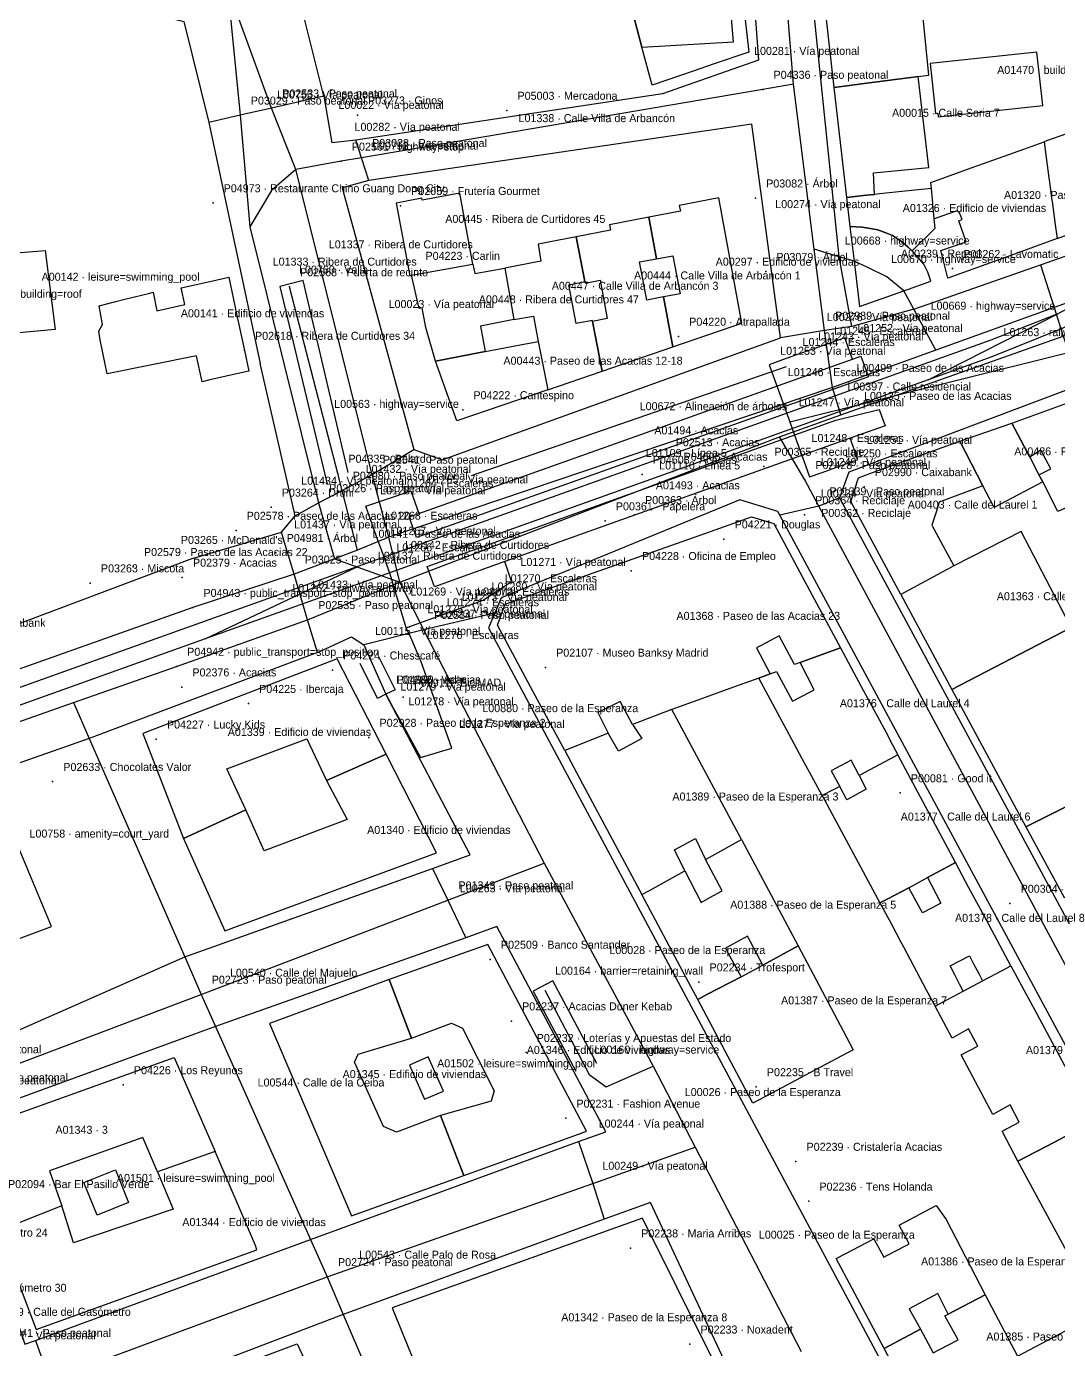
# Model space of a CAD drawing. Header units: metres. Extents: x 436207 to 441321, y 4465685 to 4475088.
# Drawn here: x 439980.8 to 440174.2, y 4472682.3 to 4472930.3 of the extents above; entities that cross this region are included whole.
import ezdxf

# ---------------------------------------------------------------- set-up
doc = ezdxf.new("R2010")
doc.units = ezdxf.units.M
for name, color, linetype, true_color in [('G_A_COM', 7, 'CONTINUOUS', 0xce3b37), ('G_A_EDI', 7, 'CONTINUOUS', 0xa4a4a4), ('G_A_EQU', 7, 'CONTINUOUS', 0x8e5aa4), ('G_A_TRA', 7, 'CONTINUOUS', 0x376b91), ('G_A_VER', 7, 'CONTINUOUS', 0x4d745d), ('G_L_ACC', 7, 'CONTINUOUS', 0xe68241), ('G_L_BAR', 7, 'CONTINUOUS', 0x333333), ('G_L_EQU', 7, 'CONTINUOUS', 0x8e5aa4), ('G_L_TRA', 7, 'CONTINUOUS', 0x376b91), ('G_L_VER', 7, 'CONTINUOUS', 0x4d745d), ('G_L_VIA', 7, 'CONTINUOUS', 0x555555), ('G_P_ACC', 7, 'CONTINUOUS', 0xe68241), ('G_P_BAR', 7, 'CONTINUOUS', 0x333333), ('G_P_COM', 7, 'CONTINUOUS', 0xce3b37), ('G_P_DIR', 7, 'CONTINUOUS', 0x756bb1), ('G_P_EQU', 7, 'CONTINUOUS', 0x8e5aa4), ('G_P_MOB', 7, 'CONTINUOUS', 0x268c9e), ('G_P_PAT', 7, 'CONTINUOUS', 0xa63603), ('G_P_TRA', 7, 'CONTINUOUS', 0x376b91), ('G_P_UMB', 7, 'CONTINUOUS', 0x9e6a39), ('G_P_VER', 7, 'CONTINUOUS', 0x4d745d), ('G_P_VIA', 7, 'CONTINUOUS', 0x555555), ('T_A_EDI', 7, 'CONTINUOUS', 0xa4a4a4), ('T_A_EQU', 7, 'CONTINUOUS', 0x8e5aa4), ('T_A_TRA', 7, 'CONTINUOUS', 0x376b91), ('T_A_VER', 7, 'CONTINUOUS', 0x4d745d), ('T_L_ACC', 7, 'CONTINUOUS', 0xe68241), ('T_L_BAR', 7, 'CONTINUOUS', 0x333333), ('T_L_EQU', 7, 'CONTINUOUS', 0x8e5aa4), ('T_L_TRA', 7, 'CONTINUOUS', 0x376b91), ('T_L_VER', 7, 'CONTINUOUS', 0x4d745d), ('T_L_VIA', 7, 'CONTINUOUS', 0x555555), ('T_P_ACC', 7, 'CONTINUOUS', 0xe68241), ('T_P_BAR', 7, 'CONTINUOUS', 0x333333), ('T_P_COM', 7, 'CONTINUOUS', 0xce3b37), ('T_P_DIR', 7, 'CONTINUOUS', 0x756bb1), ('T_P_EQU', 7, 'CONTINUOUS', 0x8e5aa4), ('T_P_MOB', 7, 'CONTINUOUS', 0x268c9e), ('T_P_PAT', 7, 'CONTINUOUS', 0xa63603), ('T_P_TRA', 7, 'CONTINUOUS', 0x376b91), ('T_P_UMB', 7, 'CONTINUOUS', 0x9e6a39), ('T_P_VER', 7, 'CONTINUOUS', 0x4d745d), ('T_P_VIA', 7, 'CONTINUOUS', 0x555555)]:
    doc.layers.add(name, color=color, linetype=linetype, true_color=true_color)

msp = doc.modelspace()

# ---------------------------------------------------------------- linework, layer by layer
at = {"layer": 'G_A_COM'}
msp.add_lwpolyline([(440109.98, 4472980.36), (440114.09, 4472943.9), (440114.73, 4472938.25), (440116.17, 4472925.53), (440109.49, 4472923.24), (440105.72, 4472921.95), (440103.37, 4472921.15), (440098.02, 4472919.31), (440096.13, 4472926.45), (440095.51, 4472928.79), (440094.23, 4472933.58), (440092.91, 4472938.59), (440091.69, 4472943.23), (440090.31, 4472948.37), (440082.51, 4472977.58), (440102.27, 4472979.58)], close=True, dxfattribs=at)
at = {"layer": 'G_A_EDI'}
for points in [[(440113.3, 4472927.42), (440111.89, 4472943.56), (440111.41, 4472948.97), (440090.31, 4472948.37), (440092.91, 4472938.59), (440096.13, 4472926.45)], [(440129.71, 4472940.09), (440132.08, 4472918.9), (440135.01, 4472919.27), (440137.29, 4472919.56), (440146.52, 4472920.75), (440147.48, 4472920.87), (440147.92, 4472920.92), (440149.92, 4472921.2), (440149.39, 4472926.25), (440148.81, 4472931.91), (440148.5, 4472934.82), (440147.76, 4472941.95), (440145.04, 4472941.73), (440140.97, 4472941.29), (440136.99, 4472940.87), (440132.58, 4472940.4)], [(440150.15, 4472923.36), (440151.16, 4472914.03), (440151.58, 4472914.07), (440151.66, 4472913.39), (440171.25, 4472915.51), (440170.15, 4472925.52)], [(440139.74, 4472898.83), (440139.5, 4472902.88), (440149.92, 4472903.88), (440147.92, 4472920.92), (440147.48, 4472920.87), (440146.52, 4472920.75), (440137.29, 4472919.56), (440135.01, 4472919.27), (440132.08, 4472918.9), (440134.48, 4472898.25), (440138.21, 4472898.67)], [(440173.93, 4472890.58), (440165.24, 4472887.42), (440162.11, 4472886.29), (440153.45, 4472883.14), (440152.71, 4472886.15), (440152.17, 4472888.3), (440156.91, 4472889.95), (440155.53, 4472893.91), (440156.17, 4472894.12), (440155.64, 4472895.41), (440155.23, 4472895.74), (440150.91, 4472894.27), (440150.84, 4472894.99), (440150.73, 4472896.25), (440150.58, 4472897.96), (440150.39, 4472899.98), (440150.34, 4472900.5), (440150.29, 4472901.1), (440152.33, 4472901.84), (440155.93, 4472903.12), (440157.82, 4472903.8), (440159.27, 4472904.33), (440160.99, 4472904.94), (440167.67, 4472907.33), (440169.04, 4472907.83), (440171.48, 4472908.7), (440171.88, 4472905.75), (440172.39, 4472901.93), (440172.56, 4472900.72), (440172.91, 4472898.13), (440172.99, 4472897.52), (440173.12, 4472896.57), (440173.45, 4472894.14), (440173.53, 4472893.56)], [(440134.48, 4472898.25), (440135.11, 4472892.83), (440137.41, 4472892.7), (440138.9, 4472892.47), (440140.34, 4472892.23), (440141.85, 4472891.64), (440143.11, 4472891.16), (440144.76, 4472890.04), (440145.55, 4472889.38), (440146.05, 4472888.96), (440146.75, 4472888.26), (440151.11, 4472892.5), (440150.91, 4472894.27), (440150.84, 4472894.99), (440150.73, 4472896.25), (440150.58, 4472897.96), (440150.39, 4472899.98), (440147.26, 4472899.64), (440140.62, 4472898.92), (440139.74, 4472898.83), (440138.21, 4472898.67)], [(440052.95, 4472883.68), (440064.47, 4472885.79), (440061.98, 4472899.07), (440054.95, 4472897.77), (440054.89, 4472898.11), (440050.1, 4472897.2), (440052.63, 4472883.61)], [(440098.84, 4472886.77), (440101.95, 4472887.34), (440103.28, 4472880.2), (440100.16, 4472879.62), (440101.89, 4472870.28), (440114.85, 4472874.73), (440110.51, 4472898.19), (440103.11, 4472896.75), (440103.38, 4472895.71), (440097.4, 4472894.55)], [(440100.16, 4472879.62), (440097.02, 4472879.05), (440095.7, 4472886.2), (440098.84, 4472886.77), (440097.4, 4472894.55), (440090.03, 4472893.12), (440090.24, 4472892.12), (440083.81, 4472890.9), (440085.43, 4472882.5), (440085.49, 4472882.2), (440088.28, 4472882.74), (440089.64, 4472875.6), (440086.88, 4472875.05), (440088.68, 4472865.73), (440101.89, 4472870.28)], [(440076.7, 4472871.27), (440078.51, 4472862.24), (440088.68, 4472865.73), (440086.88, 4472875.05), (440086.84, 4472875.23), (440083.8, 4472874.63), (440082.43, 4472881.91), (440085.43, 4472882.5), (440083.81, 4472890.9), (440076.66, 4472889.53), (440077.2, 4472886.32), (440070.41, 4472885.04), (440072.13, 4472875.39), (440075.84, 4472876.04)], [(440072.13, 4472875.39), (440065.85, 4472874.16), (440066.76, 4472869.39), (440057.43, 4472867.6), (440055.65, 4472873.87), (440054.95, 4472877.57), (440054.38, 4472877.46), (440052.95, 4472883.68), (440064.47, 4472885.79), (440064.8, 4472883.99), (440070.41, 4472885.04)], [(440018.71, 4472883.31), (440020.17, 4472876.46), (440021.63, 4472869.59), (440022.46, 4472865.74), (440020.44, 4472865.28), (440019.62, 4472865.1), (440014.9, 4472864.02), (440013.7, 4472863.74), (440012.66, 4472868.61), (439995.89, 4472865.21), (439994.6, 4472871.6), (439994.35, 4472873.2), (439995.07, 4472874.43), (439994.4, 4472877.97), (439997.28, 4472878.69), (439999.25, 4472879.2), (440003.92, 4472880.33), (440004.52, 4472880.49), (440005.24, 4472877.03), (440010.46, 4472878.21), (440009.76, 4472881.34), (440015.7, 4472882.65)], [(440057.43, 4472867.6), (440066.76, 4472869.39), (440073.01, 4472870.58), (440076.7, 4472871.27), (440078.51, 4472862.24), (440061.45, 4472856.39)], [(440165.42, 4472855.99), (440175.73, 4472859.7), (440178.39, 4472854.69), (440175.99, 4472853.4), (440177.77, 4472850.04), (440180.17, 4472851.31), (440183.81, 4472844.44), (440180.6, 4472842.68), (440179.73, 4472844.29), (440176.25, 4472842.47), (440177.23, 4472840.82), (440174.07, 4472839.42), (440171.24, 4472844.94), (440170.53, 4472846.29), (440172.77, 4472847.42), (440170.9, 4472850.88), (440168.79, 4472849.58)], [(440155.71, 4472852.62), (440165.42, 4472855.99), (440168.79, 4472849.58), (440170.53, 4472846.29), (440171.24, 4472844.94), (440162.11, 4472840.15), (440160.03, 4472844.25)], [(440155.71, 4472852.62), (440160.03, 4472844.25), (440151.83, 4472841.17), (440151.18, 4472839.09), (440150.45, 4472836.82), (440154.56, 4472829.2), (440144.62, 4472823.87), (440135.25, 4472841.31), (440136.74, 4472845.75), (440139.36, 4472846.71)], [(440081.68, 4472794.6), (440075.27, 4472806.54), (440069.06, 4472818.12), (440070.5, 4472822.03), (440081.72, 4472826.02), (440108.96, 4472835.68), (440116.68, 4472838.42), (440120.87, 4472837.13), (440125.74, 4472828.02), (440128.47, 4472822.92), (440133.32, 4472813.87), (440131.75, 4472813.3), (440125.77, 4472811.08), (440124.7, 4472810.73), (440121.86, 4472816.09), (440118.47, 4472814.29), (440117.59, 4472813.83), (440120.18, 4472808.96), (440118.01, 4472808.19), (440112.62, 4472806.25), (440107.27, 4472804.31), (440101.71, 4472802.3), (440101.56, 4472802.25), (440094.36, 4472799.48), (440092.06, 4472803.78), (440091.07, 4472803.29), (440087.85, 4472801.72), (440089.78, 4472797.85), (440083.1, 4472795.17)], [(440144.62, 4472823.87), (440154.22, 4472806.03), (440176.58, 4472817.69), (440167.2, 4472835.66), (440154.56, 4472829.2)], [(440154.22, 4472806.03), (440168.1, 4472780.31), (440176.96, 4472784.77), (440193.53, 4472793.13), (440186.51, 4472805.79), (440211.44, 4472818.88), (440207.99, 4472825.31), (440204.32, 4472832.15), (440200.64, 4472830.23), (440195.31, 4472827.61), (440186.52, 4472823.05), (440176.58, 4472817.69)], [(440133.32, 4472813.87), (440137.22, 4472806.63), (440137.58, 4472805.95), (440142.18, 4472797.41), (440142.61, 4472796.6), (440144.1, 4472793.83), (440142.57, 4472793), (440136.84, 4472789.9), (440135.35, 4472792.81), (440131.57, 4472790.83), (440133.22, 4472787.88), (440132.08, 4472787.28), (440129.91, 4472786.15), (440128.34, 4472789.06), (440127.91, 4472789.87), (440126.17, 4472793.08), (440123.73, 4472797.59), (440118.01, 4472808.19), (440120.18, 4472808.96), (440121.36, 4472809.42), (440124.32, 4472803.86), (440127.6, 4472805.57), (440128.41, 4472806), (440125.77, 4472811.08), (440131.75, 4472813.3)], [(440037.04, 4472789.01), (440048.22, 4472793.9), (440038.99, 4472811.79), (440002.6, 4472797.78), (440010.22, 4472778.15), (440021.92, 4472783.49), (440018.34, 4472791.19), (440033.33, 4472796.78)], [(440114.77, 4472777.91), (440101.71, 4472802.3), (440101.56, 4472802.25), (440094.36, 4472799.48), (440096.11, 4472796.84), (440091.72, 4472794.5), (440089.78, 4472797.85), (440083.1, 4472795.17), (440081.68, 4472794.6), (440085.02, 4472788.35), (440096.11, 4472767.61), (440097.55, 4472768.4), (440104.14, 4472772.04), (440102.21, 4472775.99), (440106.19, 4472778.14), (440108.05, 4472774.21), (440109.29, 4472774.89)], [(440010.22, 4472778.15), (440017.96, 4472760.84), (440057.63, 4472775.44), (440048.22, 4472793.9), (440037.04, 4472789.01), (440040.88, 4472781.69), (440025.36, 4472775.82), (440021.92, 4472783.49)], [(440129.91, 4472786.15), (440140.74, 4472766.05), (440142.23, 4472766.84), (440146.16, 4472768.89), (440149.62, 4472770.8), (440153.37, 4472772.8), (440154.88, 4472773.61), (440144.1, 4472793.83), (440142.57, 4472793), (440136.84, 4472789.9), (440138.16, 4472787.37), (440134.5, 4472785.36), (440133.22, 4472787.88), (440132.08, 4472787.28)], [(440176.96, 4472784.77), (440168.1, 4472780.31), (440175.23, 4472767.03), (440181.73, 4472770.26), (440184.15, 4472771.46)], [(440106.58, 4472747.97), (440104.84, 4472751.22), (440096.11, 4472767.61), (440097.55, 4472768.4), (440104.14, 4472772.04), (440107.24, 4472766.14), (440108.84, 4472767.04), (440111.14, 4472768.32), (440108.05, 4472774.21), (440109.29, 4472774.89), (440114.77, 4472777.91), (440125.43, 4472757.97), (440118.77, 4472754.4), (440115.92, 4472759.79), (440111.82, 4472757.54), (440112.94, 4472755.47), (440114.71, 4472752.2), (440108.27, 4472748.86)], [(440140.74, 4472766.05), (440142.81, 4472762.17), (440144.59, 4472758.84), (440145.13, 4472757.81), (440149.42, 4472749.78), (440151.05, 4472746.72), (440152.55, 4472747.5), (440156.31, 4472749.5), (440155.63, 4472750.84), (440154.76, 4472752.58), (440153.92, 4472754.28), (440157.51, 4472756.11), (440158.28, 4472754.61), (440159.3, 4472752.71), (440159.96, 4472751.44), (440163.77, 4472753.47), (440165.27, 4472754.25), (440160.68, 4472762.79), (440157.42, 4472768.88), (440154.88, 4472773.61), (440153.37, 4472772.8), (440149.62, 4472770.8), (440150.32, 4472769.49), (440152.17, 4472766.02), (440150.49, 4472765.13), (440148.71, 4472764.18), (440146.84, 4472767.64), (440146.16, 4472768.89), (440142.23, 4472766.84)], [(440062.74, 4472714.96), (440084.27, 4472722.73), (440085.77, 4472723.26), (440067.22, 4472758.22), (440048.77, 4472751.72), (440052.96, 4472740.69), (440060.42, 4472743.5), (440062.5, 4472742.57), (440068.42, 4472730.82), (440067.88, 4472728.87), (440058.4, 4472726.21)], [(440116.91, 4472728.51), (440112.87, 4472736.11), (440106.58, 4472747.97), (440108.27, 4472748.86), (440114.71, 4472752.2), (440118.77, 4472754.4), (440125.43, 4472757.97), (440133.81, 4472742.08), (440135.7, 4472738.5), (440128.43, 4472734.63), (440125.87, 4472733.28), (440121.39, 4472730.89)], [(440165.27, 4472754.25), (440168.55, 4472748.12), (440170.13, 4472745.27), (440176.24, 4472733.83), (440177.8, 4472730.92), (440180.9, 4472725.11), (440179.1, 4472724.17), (440174.1, 4472721.56), (440173.55, 4472721.26), (440170.06, 4472719.45), (440166.58, 4472717.62), (440163.64, 4472723.27), (440166.82, 4472724.98), (440165.12, 4472728.19), (440161.91, 4472726.39), (440155.95, 4472737.6), (440159.05, 4472739.19), (440157.33, 4472742.44), (440154.24, 4472740.72), (440151.05, 4472746.72), (440152.55, 4472747.5), (440156.31, 4472749.5), (440159.96, 4472751.44), (440163.77, 4472753.47)], [(440062.74, 4472714.96), (440058.4, 4472726.21), (440050.12, 4472723.06), (440047.73, 4472724.12), (440042.27, 4472736.21), (440042.96, 4472737.7), (440052.96, 4472740.69), (440048.77, 4472751.72), (440026.35, 4472743.46), (440041.71, 4472707.4)], [(439975.54, 4472704.59), (439968.74, 4472722.83), (440008.49, 4472737.07), (440016.13, 4472719.47), (440005.36, 4472715.61), (440002.63, 4472722.07), (439985.08, 4472715.85), (439987.43, 4472709.25)], [(440180.9, 4472725.11), (440189.92, 4472708.24), (440188.25, 4472707.36), (440184.57, 4472705.41), (440182.54, 4472704.33), (440179.22, 4472702.57), (440175.74, 4472700.73), (440166.58, 4472717.62), (440170.06, 4472719.45), (440173.55, 4472721.26), (440174.1, 4472721.56), (440179.1, 4472724.17)], [(439975.54, 4472704.59), (439982.64, 4472686.12), (440023.98, 4472701.04), (440023.74, 4472701.81), (440016.13, 4472719.47), (440005.36, 4472715.61), (440008.31, 4472708.63), (439989.63, 4472702.34), (439987.43, 4472709.25)], [(440141.53, 4472682.55), (440132.51, 4472699.38), (440134.33, 4472700.33), (440139.57, 4472703.08), (440141.45, 4472699.64), (440142.04, 4472699.94), (440145.65, 4472701.86), (440146.23, 4472702.16), (440144.34, 4472705.65), (440151.26, 4472709.35), (440153.12, 4472706.69), (440160.43, 4472692.59), (440153.51, 4472688.95), (440151.6, 4472692.83), (440146.23, 4472689.98), (440148.32, 4472686.14), (440143.25, 4472683.46)], [(440060.15, 4472663.61), (440109.11, 4472681.09), (440096.21, 4472706.97), (440049.32, 4472690.16)], [(440147.61, 4472671.02), (440141.53, 4472682.55), (440143.25, 4472683.46), (440148.32, 4472686.14), (440150.69, 4472681.7), (440151.91, 4472682.34), (440155.38, 4472684.15), (440152.9, 4472688.68), (440153.51, 4472688.95), (440160.43, 4472692.59), (440166.54, 4472681.09), (440159.13, 4472677.19), (440155.44, 4472675.21), (440154.57, 4472674.75), (440151.11, 4472672.89), (440149.23, 4472671.88)], [(440157.55, 4472652.39), (440147.61, 4472671.02), (440149.23, 4472671.88), (440151.11, 4472672.89), (440154.57, 4472674.75), (440155.44, 4472675.21), (440159.13, 4472677.19), (440166.54, 4472681.09), (440178.96, 4472687.64), (440188.96, 4472668.84), (440174.09, 4472661.05), (440170.98, 4472659.52), (440168.25, 4472658), (440165.36, 4472656.52), (440163.05, 4472655.3), (440159.32, 4472653.32)], [(439998.39, 4472641.59), (439989.29, 4472667.62), (440031.51, 4472683.43), (440043.55, 4472657.73)]]:
    msp.add_lwpolyline(points, close=True, dxfattribs=at)
msp.add_lwpolyline([(440175.67, 4472910.17), (440172.13, 4472908.93), (440171.48, 4472908.7), (440171.88, 4472905.75), (440172.39, 4472901.93), (440172.56, 4472900.72), (440172.91, 4472898.13), (440172.99, 4472897.52), (440173.12, 4472896.57), (440173.45, 4472894.14), (440173.53, 4472893.56), (440173.93, 4472890.58), (440176.82, 4472891.62)], dxfattribs=at)
at = {"layer": 'G_A_EQU'}
msp.add_lwpolyline([(440135.11, 4472892.83), (440135.89, 4472886.3), (440136.89, 4472877.83), (440145.23, 4472880.8), (440150.26, 4472882.61), (440149.68, 4472884.27), (440148.93, 4472885.74), (440146.75, 4472888.26), (440146.05, 4472888.96), (440145.55, 4472889.38), (440144.76, 4472890.04), (440143.11, 4472891.16), (440141.85, 4472891.64), (440140.34, 4472892.23), (440138.9, 4472892.47), (440137.41, 4472892.7)], close=True, dxfattribs=at)
at = {"layer": 'G_A_TRA'}
for points in [[(440052.51, 4472838.41), (440054.33, 4472839.05), (440135.59, 4472867.97), (440137.18, 4472868.55), (440138.57, 4472864.68), (440053.89, 4472834.54)], [(440055.86, 4472829.1), (440132.49, 4472856.54), (440140.6, 4472858.53), (440141.71, 4472855.47), (440135.17, 4472853.13), (440070.41, 4472830.02), (440057.24, 4472825.3)]]:
    msp.add_lwpolyline(points, close=True, dxfattribs=at)
at = {"layer": 'G_A_VER'}
for points in [[(439984.27, 4472888.34), (439986.17, 4472873.54), (439978.71, 4472872.83), (439977.36, 4472887.79)], [(440056.1, 4472737.2), (440052.58, 4472735.66), (440055.41, 4472729.25), (440058.92, 4472730.79)], [(439991.57, 4472713.62), (439997.46, 4472715.99), (439999.92, 4472709.89), (439994.03, 4472707.53)]]:
    msp.add_lwpolyline(points, close=True, dxfattribs=at)
at = {"layer": 'G_L_ACC'}
for points in [[(440132.01, 4472871.2), (440128.32, 4472869.88)], [(440126, 4472869.06), (440122.49, 4472867.81)], [(440120.99, 4472864.15), (440121.96, 4472861.42)], [(440125.04, 4472852.85), (440126.77, 4472848.02)], [(440129.89, 4472846.74), (440134.52, 4472848.39)], [(440048.25, 4472841.71), (440049.75, 4472842.22)], [(440046.71, 4472833.88), (440045.29, 4472837.88)], [(440048.93, 4472827.65), (440047.3, 4472832.21)], [(440066.84, 4472823.09), (440070, 4472825.19)], [(440061.44, 4472821.03), (440065.01, 4472822.28)], [(440055.87, 4472819.07), (440059.23, 4472820.25)], [(440054.77, 4472811.24), (440052.81, 4472815.77)]]:
    msp.add_lwpolyline(points, dxfattribs=at)
at = {"layer": 'G_L_BAR'}
for points in [[(440041.05, 4472846.75), (440032.62, 4472882.69), (440028.27, 4472881.59), (440037.12, 4472844.53)], [(440046.77, 4472812.21), (440049.87, 4472806), (440048.16, 4472805.16), (440046.6, 4472804.39), (440043.33, 4472810.93)], [(440087.68, 4472735.96), (440079.45, 4472751.43), (440075.77, 4472749.48), (440083.74, 4472734.5)]]:
    msp.add_lwpolyline(points, dxfattribs=at)
at = {"layer": 'G_L_EQU'}
msp.add_lwpolyline([(439969.18, 4472755.58), (439985.49, 4472761.65), (439979.22, 4472776.65), (439963.57, 4472770.73), (439969.18, 4472755.58)], dxfattribs=at)
at = {"layer": 'G_L_TRA'}
for points in [[(440232.9, 4472939.23), (440229.42, 4472930.53), (440224.48, 4472920.8), (440219.49, 4472913.15), (440213.49, 4472905.57), (440205.01, 4472896.83), (440197.51, 4472890.38), (440186.24, 4472882.92), (440174.04, 4472876.45), (440161.54, 4472871.54), (440100.46, 4472849.64), (440042.92, 4472829.07), (439932.19, 4472789.5)], [(440235.67, 4472938.54), (440232.02, 4472929.27), (440226.88, 4472919.33), (440221.74, 4472911.21), (440215.77, 4472903.21), (440206.82, 4472894.1), (440198.77, 4472887.12), (440187.74, 4472879.77), (440174.9, 4472873.72), (440161.7, 4472868.4), (440149.76, 4472864.11), (440101.94, 4472846.93), (440014.3, 4472815.56), (439933.33, 4472786.57)], [(440149.76, 4472864.11), (440174.04, 4472876.45)], [(440014.3, 4472815.56), (440042.92, 4472829.07)]]:
    msp.add_lwpolyline(points, dxfattribs=at)
at = {"layer": 'G_L_VER'}
msp.add_lwpolyline([(440064.17, 4472846.18), (440123.25, 4472866.59)], dxfattribs=at)
at = {"layer": 'G_L_VIA'}
for points in [[(440036.49, 4472917.25), (440013.15, 4473010.78), (440012.74, 4473018.37), (440013.54, 4473020.56), (440014.7, 4473022.39), (440015.91, 4473024.15)], [(440131.86, 4472862.68), (440130.35, 4472873.36), (440128.43, 4472888.6), (440124.54, 4472919.49), (440118.52, 4472993.71), (440117.78, 4473002.8)], [(440112.75, 4472994.96), (440117.99, 4472923.99), (440100, 4472917.69), (440042.51, 4472909.03)], [(440147.1, 4472877.33), (440135.49, 4472874.11), (440133.07, 4472887.16), (440122.39, 4472990.93), (440125.68, 4472994.43), (440225.24, 4472968.83), (440208.32, 4472898.97)], [(440011.89, 4472830.63), (439937.98, 4472802.8), (439934.7, 4472801.56), (439931.04, 4472803.91), (439928.54, 4472805.52), (439910.82, 4472951.27), (439913.59, 4472955), (439914.74, 4472954.72), (439992.17, 4472935.8), (440010.28, 4472931.27), (440014.98, 4472912.34), (440024.57, 4472867.14)], [(440018.47, 4472937.68), (440020.84, 4472913.68), (440022.63, 4472892.77), (440035.53, 4472841.03), (440038.5, 4472830.55)], [(440048.71, 4472834.61), (440045.58, 4472846.37), (440031.24, 4472903.51), (440026.73, 4472915.02), (440018.47, 4472937.68)], [(440123.84, 4472856.21), (440190.08, 4472872.73), (440328.11, 4472921.7)], [(440036.49, 4472917.25), (440026.73, 4472915.02), (440020.84, 4472913.68), (440014.98, 4472912.34)], [(440124.54, 4472919.49), (440118.8, 4472918.51), (440043.56, 4472905.72), (440039.77, 4472905.05), (440031.24, 4472903.51), (440026.69, 4472899.56), (440022.63, 4472892.77)], [(440036.49, 4472917.25), (440038.03, 4472908.49)], [(440053.37, 4472851.02), (440058.68, 4472849.07), (440122.1, 4472871.93), (440116.74, 4472911.98), (440044.92, 4472901.46), (440039.96, 4472900.08)], [(440042.51, 4472909.03), (440038.03, 4472908.49)], [(440044.92, 4472901.46), (440043.56, 4472905.72), (440042.51, 4472909.03)], [(440039.96, 4472900.08), (440053.37, 4472851.02)], [(440147.1, 4472877.33), (440170.82, 4472885.64), (440206.88, 4472898.35), (440208.32, 4472898.97)], [(440218.76, 4472895.69), (440184.72, 4472881.7), (440173.36, 4472877.62), (440151.23, 4472869.66), (440131.86, 4472862.68), (440048.71, 4472834.61)], [(440050.78, 4472826.19), (440121.94, 4472853.43), (440133.41, 4472857.5), (440175.05, 4472872.26), (440186.51, 4472876.35), (440221.31, 4472888.89)], [(440135.89, 4472886.3), (440133.07, 4472887.16), (440128.43, 4472888.6)], [(440145.23, 4472880.8), (440142, 4472883.39), (440138.59, 4472885.1), (440135.89, 4472886.3)], [(440170.82, 4472885.64), (440173.36, 4472877.62), (440175.05, 4472872.26), (440178.29, 4472863.15)], [(440042.83, 4472832.15), (440039.94, 4472843.37), (440039.13, 4472846.55), (440030.07, 4472881.5)], [(440151.23, 4472869.66), (440147.1, 4472877.33), (440145.23, 4472880.8)], [(440135.49, 4472874.11), (440130.35, 4472873.36), (440122.1, 4472871.93)], [(440135.59, 4472867.97), (440134.16, 4472871.96), (440132.01, 4472871.2)], [(440122.49, 4472867.81), (440119.99, 4472866.92), (440120.99, 4472864.15)], [(440128.32, 4472869.88), (440126, 4472869.06)], [(440011.89, 4472830.63), (440028.57, 4472835.52), (440031.17, 4472838.57), (440024.57, 4472867.14)], [(440189.67, 4472862.39), (440184.29, 4472865.41), (440178.29, 4472863.15), (440134.92, 4472846.79), (440133.16, 4472841.99), (440234.47, 4472654.02), (440235.76, 4472653.83), (440240, 4472653.22), (440279.67, 4472686.36), (440280.33, 4472686.91), (440280.53, 4472692.88), (440278.76, 4472696.16), (440190.26, 4472861.27), (440189.67, 4472862.39)], [(440133.41, 4472857.5), (440131.86, 4472862.68)], [(440121.96, 4472861.42), (440123.84, 4472856.21), (440125.04, 4472852.85)], [(440230.18, 4472652.67), (440129.28, 4472840.44), (440126.63, 4472845.36), (440121.94, 4472853.43)], [(440134.52, 4472848.39), (440136.61, 4472849.13), (440135.17, 4472853.13)], [(440031.17, 4472838.57), (440035.53, 4472841.03), (440039.94, 4472843.37), (440045.58, 4472846.37), (440053.37, 4472851.02)], [(440126.77, 4472848.02), (440127.54, 4472845.89), (440129.89, 4472846.74)], [(440049.75, 4472842.22), (440052.81, 4472843.26), (440054.33, 4472839.05)], [(440045.29, 4472837.88), (440044.39, 4472840.39), (440048.25, 4472841.71)], [(440121.6, 4472839.38), (440114.49, 4472841.61), (440069.74, 4472823.2), (440068.54, 4472820.37), (440067.37, 4472817.62), (440139.87, 4472682.11), (440180.29, 4472606.56), (440185.88, 4472605.42), (440227.02, 4472640.9), (440228.05, 4472641.8), (440226.7, 4472644.32), (440121.97, 4472838.71), (440121.6, 4472839.38)], [(440133.16, 4472841.99), (440129.28, 4472840.44), (440121.97, 4472838.71)], [(440029.34, 4472832.95), (440028.57, 4472835.52)], [(440035.33, 4472812.97), (440033.48, 4472819.12), (440030.93, 4472827.66), (440029.34, 4472832.95)], [(440048.71, 4472834.61), (440042.83, 4472832.15), (440038.5, 4472830.55)], [(440047.3, 4472832.21), (440046.71, 4472833.88)], [(440050.78, 4472826.19), (440048.71, 4472834.61)], [(440038.5, 4472830.55), (440030.93, 4472827.66), (440011.96, 4472821.4), (439941.3, 4472796.39), (439926.95, 4472791.05), (439915.19, 4472787.09), (439885.54, 4472776.69), (439824.05, 4472754.18), (439775.67, 4472737.01), (439746.67, 4472727.69), (439739.26, 4472725.07), (439715.68, 4472716.18)], [(440038.5, 4472830.55), (440050.78, 4472826.19)], [(440070, 4472825.19), (440071.68, 4472826.31), (440070.41, 4472830.02)], [(439826.48, 4472746.38), (439879.88, 4472764.97), (439888.58, 4472768), (439934.72, 4472783.88), (439945.71, 4472788.11), (439989.61, 4472803.59), (440008.91, 4472810.36), (440033.48, 4472819.12), (440050.78, 4472826.19)], [(440052.81, 4472815.77), (440051.96, 4472817.61), (440048.93, 4472827.65)], [(440050.78, 4472826.19), (440055.19, 4472817.26), (440077.82, 4472773.49)], [(440065.01, 4472822.28), (440066.35, 4472822.76), (440066.84, 4472823.09)], [(440059.23, 4472820.25), (440061.44, 4472821.03)], [(440068.54, 4472820.37), (440055.19, 4472817.26), (440044.03, 4472814.42)], [(440051.96, 4472817.61), (440055.87, 4472819.07)], [(440035.33, 4472812.97), (440041.71, 4472815.94), (440044.03, 4472814.42), (440048.16, 4472805.16)], [(440035.33, 4472812.97), (439992.55, 4472796.87), (439949.12, 4472781.62), (439943.95, 4472779.81), (439944.57, 4472778.27), (439962.29, 4472734.73), (439963.26, 4472735.15), (440010.44, 4472755.92), (440056.87, 4472772.52), (440063.95, 4472775.05), (440048.16, 4472805.16)], [(440051.17, 4472799.63), (440054.62, 4472793.28), (440060.53, 4472795.07), (440054.77, 4472811.24)], [(439989.61, 4472803.59), (439992.55, 4472796.87), (440010.44, 4472755.92), (440013.51, 4472748.9), (440016.19, 4472742.89), (440034.03, 4472702.97), (440037.17, 4472695.96), (440040.17, 4472688.93), (440052.86, 4472659.2), (440054.4, 4472655.6)], [(440048.16, 4472805.16), (440049.6, 4472802.5)], [(440049.6, 4472802.5), (440051.17, 4472799.63)], [(439955.95, 4472727.15), (439965.05, 4472730.59), (440013.51, 4472748.9), (440059.75, 4472766.58), (440077.82, 4472773.49)], [(440077.82, 4472773.49), (440098.24, 4472735.43)], [(440056.87, 4472772.52), (440059.75, 4472766.58), (440063.11, 4472759.53)], [(439966.42, 4472724.69), (439979.64, 4472685.88), (439980.51, 4472683.33), (439982.47, 4472684.05), (440034.03, 4472702.97), (440084.27, 4472721.3), (440089.35, 4472723.16), (440068.94, 4472761.6), (440063.11, 4472759.53), (440016.19, 4472742.89), (439966.42, 4472724.69)], [(440077.94, 4472749.71), (440086.27, 4472733.86), (440089.42, 4472731.58), (440098.24, 4472735.43)], [(440098.24, 4472735.43), (440106.08, 4472720.25)], [(440084.27, 4472721.3), (440086.9, 4472713.48), (440089.07, 4472706.74)], [(439976.56, 4472673.48), (439985.08, 4472676.64), (440037.17, 4472695.96), (440086.9, 4472713.48), (440106.08, 4472720.25)], [(440106.08, 4472720.25), (440126, 4472681.98)], [(440097.73, 4472709.89), (440089.07, 4472706.74), (440040.17, 4472688.93), (439987.61, 4472668.82), (439998.09, 4472639.41), (439999.37, 4472639.88), (440052.86, 4472659.2), (440110.22, 4472679.84), (440111.54, 4472680.32), (440097.73, 4472709.89)], [(439982.47, 4472684.05), (439985.08, 4472676.64), (439987.61, 4472668.82)]]:
    msp.add_lwpolyline(points, dxfattribs=at)
at = {"layer": 'G_P_ACC'}
for p in [(440118.8, 4472918.51), (440026.73, 4472915.02), (440020.84, 4472913.68), (440043.56, 4472905.72), (440173.36, 4472877.62), (440130.35, 4472873.36), (440045.58, 4472846.37), (440126.63, 4472845.36), (440039.94, 4472843.37), (440035.53, 4472841.03), (440129.28, 4472840.44), (440030.93, 4472827.66), (440033.48, 4472819.12), (440055.19, 4472817.26), (440059.75, 4472766.58), (440013.51, 4472748.9), (440037.17, 4472695.96)]:
    msp.add_point(p, dxfattribs=at)
at = {"layer": 'G_P_BAR'}
for p in [(440030.07, 4472881.5), (440039.13, 4472846.55)]:
    msp.add_point(p, dxfattribs=at)
at = {"layer": 'G_P_COM'}
for p in [(440070.82, 4472914.58), (440050.9, 4472896.73), (440154.36, 4472884.93), (440053.57, 4472884.58), (440026.65, 4472840.2), (440111.5, 4472834.24), (440094.14, 4472828.31), (439992.75, 4472826), (440005.12, 4472796.73), (440106.81, 4472751.21), (440074.41, 4472737.98), (439998.92, 4472731.94), (440117.55, 4472731.57), (440081.86, 4472725.67), (440124.98, 4472717.58), (440127.4, 4472710.12), (440093.99, 4472701.35)]:
    msp.add_point(p, dxfattribs=at)
at = {"layer": 'G_P_DIR'}
for p in [(440021.63, 4472869.59), (440000.81, 4472829.06)]:
    msp.add_point(p, dxfattribs=at)
at = {"layer": 'G_P_EQU'}
for p in [(440042.8, 4472913.71), (440102.99, 4472872.23), (440062.55, 4472858.46), (440051.36, 4472804.6), (440044.96, 4472797.05), (440144.53, 4472786.65), (440067.71, 4472755.46), (440071.68, 4472743.91), (440105.11, 4472683.33)]:
    msp.add_point(p, dxfattribs=at)
at = {"layer": 'G_P_MOB'}
for p in [(440118.97, 4472847.85), (440126.61, 4472838.76), (440089.25, 4472837.63), (440127.73, 4472836.39)]:
    msp.add_point(p, dxfattribs=at)
at = {"layer": 'G_P_PAT'}
msp.add_point((440078.06, 4472810.2), dxfattribs=at)
at = {"layer": 'G_P_TRA'}
for p in [(440100.46, 4472849.64), (440096.16, 4472846.36), (440101.94, 4472846.93), (440010, 4472827.07), (440011.96, 4472821.4), (440008.91, 4472810.36), (440009.89, 4472806.5), (440048.16, 4472805.16)]:
    msp.add_point(p, dxfattribs=at)
at = {"layer": 'G_P_UMB'}
for p in [(440015.75, 4472897.24), (440137.78, 4472844.04), (440020.06, 4472835.85), (440007.73, 4472831.33), (440038.15, 4472809.67), (440022.4, 4472803.4), (439985.7, 4472788.78)]:
    msp.add_point(p, dxfattribs=at)
at = {"layer": 'G_P_VER'}
for p in [(440117.41, 4472898.14), (440119.32, 4472884.37), (440094.72, 4472838.79), (440027.55, 4472831.69), (440165.1, 4472765.95)]:
    msp.add_point(p, dxfattribs=at)
at = {"layer": 'G_P_VIA'}
msp.add_point((440039.77, 4472905.05), dxfattribs=at)

# ---------------------------------------------------------------- texts
at = {"layer": 'T_A_EDI'}
for s, p in [('A01470 · building=shed', (440162.7, 4472921.43)), ('A00015 · Calle Soria 7', (440143, 4472913.39)), ('A01320 · Paseo de las Acacias 8', (440163.98, 4472897.99)), ('A00445 · Ribera de Curtidores 45', (440059.28, 4472893.5)), ('A01326 · Edificio de viviendas', (440145.01, 4472895.55)), ('A00297 · Edificio de viviendas', (440109.95, 4472885.48)), ('A00447 · Calle Villa de Arbancón 3', (440079.24, 4472880.97)), ('A00444 · Calle Villa de Arbancón 1', (440094.65, 4472882.91)), ('A00016 · building=roof', (439970.91, 4472879.47)), ('A00448 · Ribera de Curtidores 47', (440065.56, 4472878.42)), ('A00141 · Edificio de viviendas', (440009.72, 4472875.81)), ('A00443 · Paseo de las Acacias 12-18', (440070.18, 4472866.92)), ('A00486 · Paseo de las Acacias 17', (440165.9, 4472849.93)), ('A00403 · Calle del Laurel 1', (440145.94, 4472839.95)), ('A01363 · Calle del Laurel 3', (440162.63, 4472822.78)), ('A01368 · Paseo de las Acacias 23', (440102.6, 4472819.1)), ('A01376 · Calle del Laurel 4', (440133.22, 4472802.72)), ('A01339 · Edificio de viviendas', (440018.51, 4472797.34)), ('A01389 · Paseo de la Esperanza 3', (440101.84, 4472785.24)), ('A01377 · Calle del Laurel 6', (440144.63, 4472781.48)), ('A01340 · Edificio de viviendas', (440044.64, 4472778.98)), ('A01388 · Paseo de la Esperanza 5', (440112.67, 4472764.96)), ('A01378 · Calle del Laurel 8', (440154.8, 4472762.5)), ('A01387 · Paseo de la Esperanza 7', (440122.2, 4472747.03)), ('A01346 · Edificio de viviendas', (440074.54, 4472737.75)), ('A01379 · Calle del Laurel 10', (440168.09, 4472737.71)), ('A01345 · Edificio de viviendas', (440040.04, 4472733.21)), ('A01343 · 3', (439986.23, 4472722.77)), ('A01344 · Edificio de viviendas', (440010, 4472705.47)), ('A01386 · Paseo de la Esperanza 11', (440148.44, 4472698.1)), ('A01342 · Paseo de la Esperanza 8', (440081.01, 4472687.63)), ('A01385 · Paseo de la Esperanza 13', (440160.67, 4472684.02))]:
    msp.add_text(s, height=1.5, dxfattribs=at).set_placement(p)
at = {"layer": 'T_A_EQU'}
msp.add_text('A00239 · Repsol', height=1.5, dxfattribs=at).set_placement((440144.67, 4472887))
at = {"layer": 'T_A_TRA'}
for s, p in [('A01494 · Acacias', (440098.45, 4472853.87)), ('A01493 · Acacias', (440098.74, 4472843.57))]:
    msp.add_text(s, height=1.5, dxfattribs=at).set_placement(p)
at = {"layer": 'T_A_VER'}
for s, p in [('A00142 · leisure=swimming_pool', (439983.63, 4472882.66)), ('A01502 · leisure=swimming_pool', (440057.75, 4472735.23)), ('A01501 · leisure=swimming_pool', (439997.74, 4472713.76))]:
    msp.add_text(s, height=1.5, dxfattribs=at).set_placement(p)
at = {"layer": 'T_L_ACC'}
for s, p in [('L01245 · Escaleras', (440132.17, 4472872.54)), ('L01244 · Escaleras', (440126.24, 4472870.43)), ('L01246 · Escaleras', (440123.47, 4472864.78)), ('L01248 · Escaleras', (440127.91, 4472852.43)), ('L01250 · Escaleras', (440134.21, 4472849.56)), ('L01264 · Escaleras', (440051, 4472843.96)), ('L01268 · Escaleras', (440048, 4472837.88)), ('L01266 · Escaleras', (440050.12, 4472831.93)), ('L01270 · Escaleras', (440070.42, 4472826.14)), ('L01274 · Escaleras', (440059.55, 4472821.66)), ('L01272 · Escaleras', (440065.23, 4472823.65)), ('L01276 · Escaleras', (440055.79, 4472815.5))]:
    msp.add_text(s, height=1.5, dxfattribs=at).set_placement(p)
at = {"layer": 'T_L_BAR'}
for s, p in [('L00760 · Valla', (440031.87, 4472884)), ('L01282 · Valla', (440050.06, 4472807.12)), ('L00164 · barrier=retaining_wall', (440079.85, 4472752.59))]:
    msp.add_text(s, height=1.5, dxfattribs=at).set_placement(p)
at = {"layer": 'T_L_EQU'}
msp.add_text('L00758 · amenity=court_yard', height=1.5, dxfattribs=at).set_placement((439981.36, 4472778.29))
at = {"layer": 'T_L_TRA'}
for s, p in [('L01263 · railway=subway', (440163.9, 4472872.28)), ('L01109 · Línea 5', (440096.86, 4472849.63)), ('L01110 · Línea 5', (440099.36, 4472847.29)), ('L01262 · railway=subway', (440030.61, 4472824.31))]:
    msp.add_text(s, height=1.5, dxfattribs=at).set_placement(p)
at = {"layer": 'T_L_VER'}
msp.add_text('L00672 · Alineación de árboles', height=1.5, dxfattribs=at).set_placement((440095.71, 4472858.39))
at = {"layer": 'T_L_VIA'}
for s, p in [('L00281 · Vía peatonal', (440117.14, 4472924.99)), ('L00755 · Vía peatonal', (440027.74, 4472916.79)), ('L00022 · Vía peatonal', (440039.26, 4472914.87)), ('L00282 · Vía peatonal', (440042.27, 4472910.76)), ('L01338 · Calle Villa de Arbancón', (440073.01, 4472912.39)), ('L00752 · Vía peatonal', (440045.71, 4472907.25)), ('L00274 · Vía peatonal', (440121.11, 4472896.27)), ('L01337 · Ribera de Curtidores', (440037.45, 4472888.73)), ('L00668 · highway=service', (440134.16, 4472889.44)), ('L00670 · highway=service', (440142.82, 4472885.98)), ('L01333 · Ribera de Curtidores', (440026.94, 4472885.49)), ('L00023 · Vía peatonal', (440048.66, 4472877.55)), ('L00669 · highway=service', (440150.23, 4472877.23)), ('L00276 · Vía peatonal', (440130.79, 4472875.09)), ('L01243 · Vía peatonal', (440129.16, 4472871.47)), ('L01252 · Vía peatonal', (440136.49, 4472873.04)), ('L01253 · Vía peatonal', (440122.04, 4472868.78)), ('L00499 · Paseo de las Acacias', (440136.32, 4472865.57)), ('L00397 · Calle residencial', (440134.63, 4472862.09)), ('L00563 · highway=service', (440038.46, 4472858.83)), ('L01247 · Vía peatonal', (440125.5, 4472859.13)), ('L00135 · Paseo de las Acacias', (440137.75, 4472860.33)), ('L01251 · Vía peatonal', (440138.26, 4472852.09)), ('L01432 · Vía peatonal', (440044.35, 4472846.65)), ('L01249 · Vía peatonal', (440129.65, 4472847.93)), ('L01434 · Vía peatonal', (440032.28, 4472844.43)), ('L01265 · Vía peatonal', (440055.02, 4472844.67)), ('L01281 · Vía peatonal', (440047.06, 4472842.62)), ('L00234 · Vía peatonal', (440129.66, 4472842.05)), ('L01437 · Vía peatonal', (440030.96, 4472836.24)), ('L00141 · Paseo de las Acacias', (440045.64, 4472834.49)), ('L01267 · Vía peatonal', (440049.01, 4472835.05)), ('L00142 · Ribera de Curtidores', (440051.74, 4472832.4)), ('L00137 · Ribera de Curtidores', (440046.64, 4472830.37)), ('L01271 · Vía peatonal', (440073.37, 4472829.21)), ('L01433 · Vía peatonal', (440034.34, 4472824.96)), ('L01280 · Vía peatonal', (440067.96, 4472824.62)), ('L01269 · Vía peatonal', (440052.74, 4472823.66)), ('L01273 · Vía peatonal', (440062.34, 4472822.64)), ('L01275 · Vía peatonal', (440055.92, 4472820.34)), ('L00237 · Vía peatonal', (440058.26, 4472819.51)), ('L00115 · Vía peatonal', (440046.1, 4472816.27)), ('L01279 · Vía peatonal', (440050.88, 4472805.83)), ('L01278 · Vía peatonal', (440052.38, 4472803.07)), ('L00880 · Paseo de la Esperanza', (440066.22, 4472801.8)), ('L01277 · Vía peatonal', (440061.9, 4472798.84)), ('L00263 · Vía peatonal', (440062.01, 4472768.04)), ('L00028 · Paseo de la Esperanza', (440090.03, 4472756.46)), ('L00540 · Calle del Majuelo', (440018.93, 4472752.21)), ('L00238 · Vía peatonal', (439963.83, 4472737.87)), ('L00160 · highway=service', (440087.24, 4472737.8)), ('L00246 · Vía peatonal', (439967.18, 4472732.03)), ('L00544 · Calle de la Ceiba', (440024.11, 4472731.64)), ('L00026 · Paseo de la Esperanza', (440104.16, 4472729.84)), ('L00244 · Vía peatonal', (440088.02, 4472723.94)), ('L00249 · Vía peatonal', (440088.72, 4472716.03)), ('L00025 · Paseo de la Esperanza', (440118.04, 4472703.11)), ('L00543 · Calle Palo de Rosa', (440043.14, 4472699.36)), ('L00539 · Calle del Gasómetro', (439973.58, 4472688.65)), ('L00247 · Vía peatonal', (439974.01, 4472684.25))]:
    msp.add_text(s, height=1.5, dxfattribs=at).set_placement(p)
at = {"layer": 'T_P_ACC'}
for s, p in [('P04336 · Paso peatonal', (440120.8, 4472920.51)), ('P03029 · Paso peatonal', (440022.84, 4472915.68)), ('P02533 · Paso peatonal', (440028.73, 4472917.02)), ('P03028 · Paso peatonal', (440045.56, 4472907.72)), ('P02989 · Paso peatonal', (440132.35, 4472875.36)), ('P02541 · Paso peatonal', (440047.58, 4472848.37)), ('P02428 · Paso peatonal', (440128.63, 4472847.36)), ('P04980 · Paso peatonal', (440041.94, 4472845.37)), ('P03026 · Paso peatonal', (440037.53, 4472843.03)), ('P01339 · Paso peatonal', (440131.28, 4472842.44)), ('P03025 · Paso peatonal', (440032.93, 4472829.66)), ('P02535 · Paso peatonal', (440035.48, 4472821.12)), ('P02534 · Paso peatonal', (440057.19, 4472819.26)), ('P01343 · Paso peatonal', (440061.75, 4472768.58)), ('P02723 · Paso peatonal', (440015.51, 4472750.9)), ('P01340 · Paso peatonal', (439967.05, 4472732.59)), ('P02724 · Paso peatonal', (440039.17, 4472697.96)), ('P01341 · Paso peatonal', (439975.11, 4472684.7))]:
    msp.add_text(s, height=1.5, dxfattribs=at).set_placement(p)
at = {"layer": 'T_P_BAR'}
for s, p in [('P02568 · Puerta de recinto', (440032.07, 4472883.5)), ('P04335 · Bolardo', (440041.13, 4472848.55))]:
    msp.add_text(s, height=1.5, dxfattribs=at).set_placement(p)
at = {"layer": 'T_P_COM'}
for s, p in [('P05003 · Mercadona', (440072.82, 4472916.58)), ('P02059 · Frutería Gourmet', (440052.9, 4472898.73)), ('P04223 · Carlin', (440055.57, 4472886.58)), ('P03262 · Lavomatic', (440156.36, 4472886.93)), ('P03264 · Druni', (440028.65, 4472842.2)), ('P04221 · Douglas', (440113.5, 4472836.24)), ('P04228 · Oficina de Empleo', (440096.14, 4472830.31)), ('P03263 · Miscota', (439994.75, 4472828)), ('P04227 · Lucky Kids', (440007.12, 4472798.73)), ('P02234 · Trofesport', (440108.81, 4472753.21)), ('P02232 · Loterías y Apuestas del Estado', (440076.41, 4472739.98)), ('P04226 · Los Reyunos', (440000.92, 4472733.94)), ('P02235 · B Travel', (440119.55, 4472733.57)), ('P02231 · Fashion Avenue', (440083.86, 4472727.67)), ('P02239 · Cristalería Acacias', (440126.98, 4472719.58)), ('P02236 · Tens Holanda', (440129.4, 4472712.12)), ('P02238 · Maria Arribas', (440095.99, 4472703.35))]:
    msp.add_text(s, height=1.5, dxfattribs=at).set_placement(p)
at = {"layer": 'T_P_DIR'}
for s, p in [('P02618 · Ribera de Curtidores 34', (440023.63, 4472871.59)), ('P02579 · Paseo de las Acacias 22', (440002.81, 4472831.06)), ('P02613 · Calle del Gasómetro 24', (439955, 4472703.5)), ('P02615 · Calle del Gasómetro 30', (439958.53, 4472693.16))]:
    msp.add_text(s, height=1.5, dxfattribs=at).set_placement(p)
at = {"layer": 'T_P_EQU'}
for s, p in [('P03273 · Ginos', (440044.8, 4472915.71)), ('P04220 · Atrapallada', (440104.99, 4472874.23)), ('P04222 · Cantespino', (440064.55, 4472860.46)), ('P03911 · BiciMAD', (440053.36, 4472806.6)), ('P02928 · Paseo de la Esperanza 2', (440046.96, 4472799.05)), ('P00081 · Good it', (440146.53, 4472788.65)), ('P02509 · Banco Santander', (440069.71, 4472757.46)), ('P02237 · Acacias Doner Kebab', (440073.68, 4472745.91)), ('P02094 · Bar El Pasillo Verde', (439977.34, 4472712.59)), ('P02233 · Noxadent', (440107.11, 4472685.33))]:
    msp.add_text(s, height=1.5, dxfattribs=at).set_placement(p)
at = {"layer": 'T_P_MOB'}
for s, p in [('P00365 · Reciclaje', (440120.97, 4472849.85)), ('P00361 · Papelera', (440091.25, 4472839.63)), ('P00364 · Reciclaje', (440128.61, 4472840.76)), ('P00362 · Reciclaje', (440129.73, 4472838.39))]:
    msp.add_text(s, height=1.5, dxfattribs=at).set_placement(p)
at = {"layer": 'T_P_PAT'}
msp.add_text('P02107 · Museo Banksy Madrid', height=1.5, dxfattribs=at).set_placement((440080.06, 4472812.2))
at = {"layer": 'T_P_TRA'}
for s, p in [('P02513 · Acacias', (440102.46, 4472851.64)), ('P04606 · Acacias', (440103.94, 4472848.93)), ('P04608 · Acacias', (440098.16, 4472848.36)), ('P02379 · Acacias', (440012, 4472829.07)), ('P04943 · public_transport=stop_position', (440013.96, 4472823.4)), ('P04942 · public_transport=stop_position', (440010.91, 4472812.36)), ('P02376 · Acacias', (440011.89, 4472808.5)), ('P04990 · Acacias', (440050.16, 4472807.16))]:
    msp.add_text(s, height=1.5, dxfattribs=at).set_placement(p)
at = {"layer": 'T_P_UMB'}
for s, p in [('P04973 · Restaurante Chino Guang Dong City', (440017.75, 4472899.24)), ('P02990 · Caixabank', (440139.78, 4472846.04)), ('P02578 · Paseo de las Acacias 20', (440022.06, 4472837.85)), ("P03265 · McDonald's", (440009.73, 4472833.33)), ('P02567 · Caixabank', (439966.19, 4472817.8)), ('P04224 · Chesscafé', (440040.15, 4472811.67)), ('P04225 · Ibercaja', (440024.4, 4472805.4)), ('P02633 · Chocolates Valor', (439987.7, 4472790.78))]:
    msp.add_text(s, height=1.5, dxfattribs=at).set_placement(p)
at = {"layer": 'T_P_VER'}
for s, p in [('P03082 · Árbol', (440119.41, 4472900.14)), ('P03079 · Árbol', (440121.32, 4472886.37)), ('P00363 · Árbol', (440096.72, 4472840.79)), ('P04981 · Árbol', (440029.55, 4472833.69)), ('P00304 · Árbol', (440167.1, 4472767.95))]:
    msp.add_text(s, height=1.5, dxfattribs=at).set_placement(p)
at = {"layer": 'T_P_VIA'}
msp.add_text('P02561 · highway=stop', height=1.5, dxfattribs=at).set_placement((440041.77, 4472907.05))

doc.saveas('drawing.dxf')
